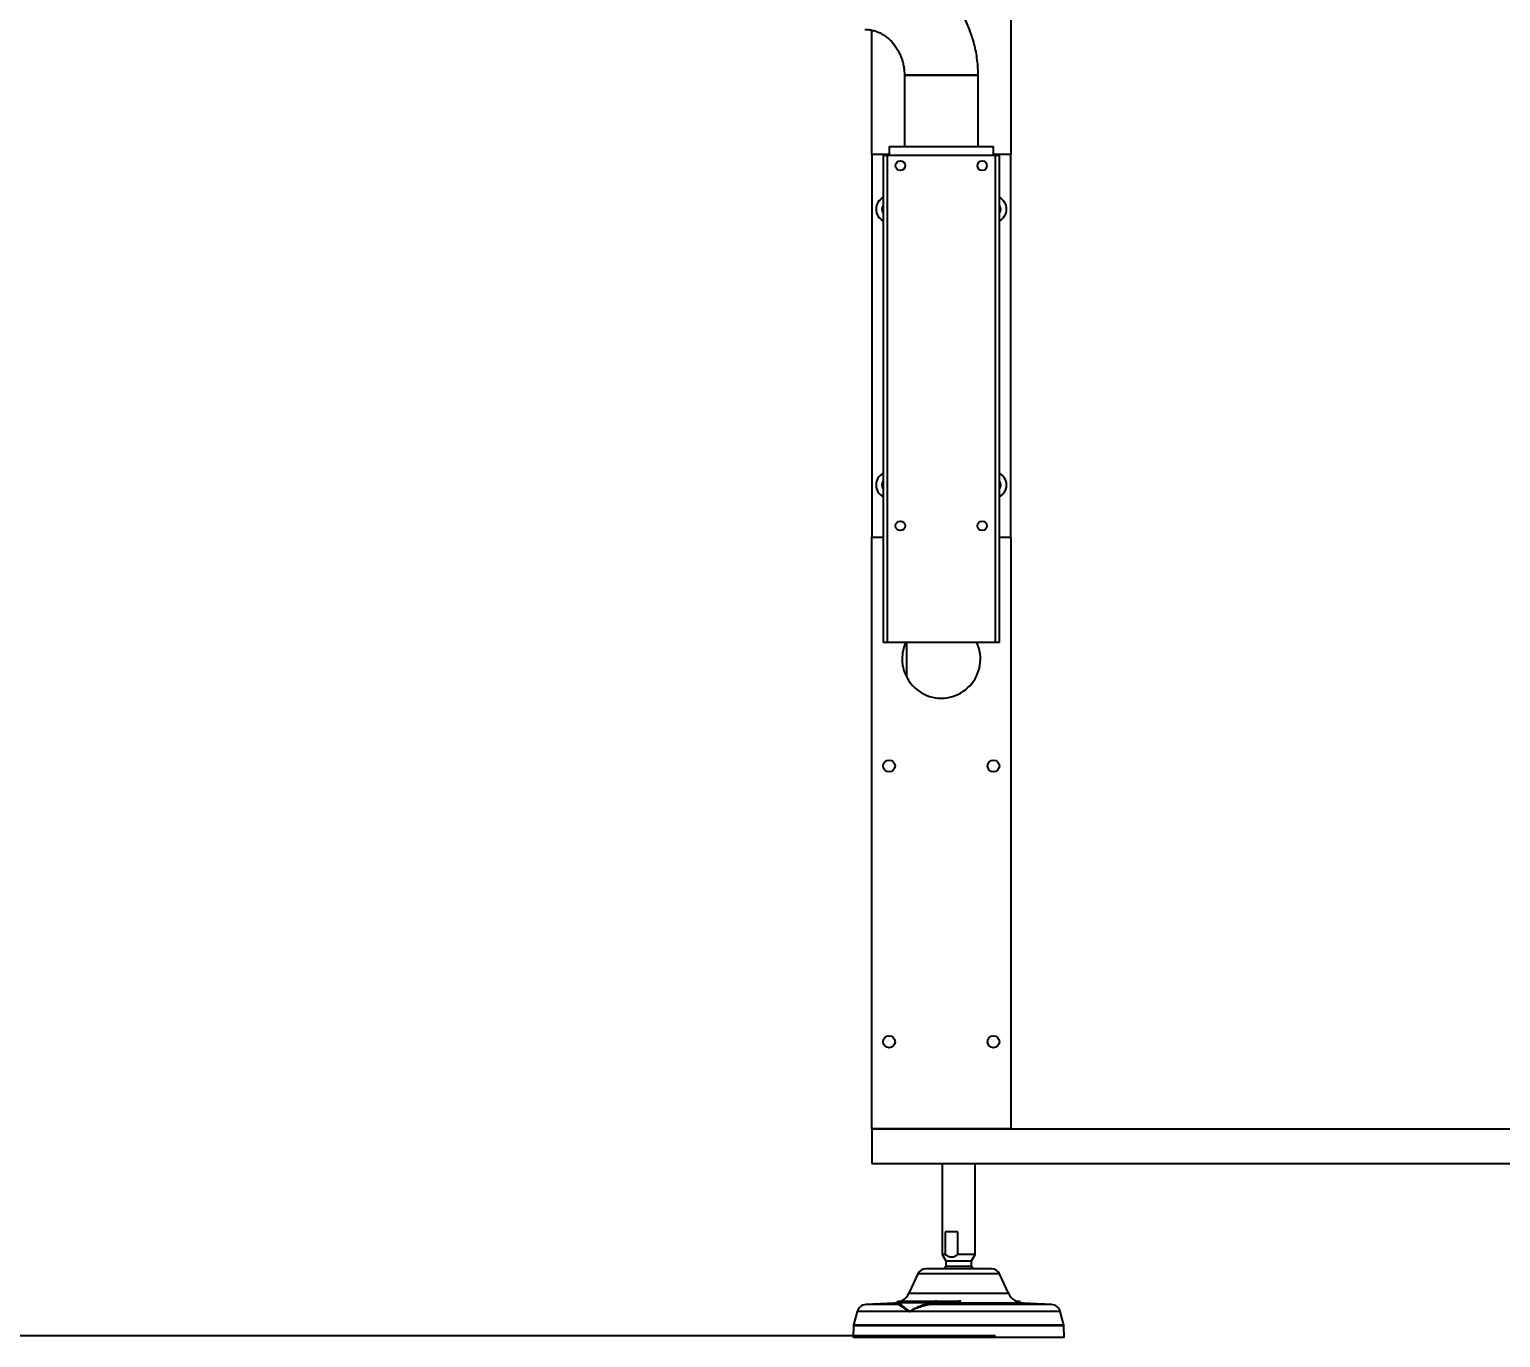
# Model space of a CAD drawing. Header units: millimetres. Extents: x 10 to 584, y 10 to 410.
# Drawn here: x 144.6 to 200.9, y 225.8 to 275.9 of the extents above; entities that cross this region are included whole.
import ezdxf

# ---------------------------------------------------------------- set-up
doc = ezdxf.new("R2010")
doc.units = ezdxf.units.MM
doc.layers.add('2', color=1, linetype='Continuous')
doc.styles.add('SLDTEXTSTYLE0', font='TXT', dxfattribs={"width": 0.7})
doc.dimstyles.new('SLDDIMSTYLE0', dxfattribs={"dimtxt": 3.5, "dimasz": 3.5, "dimexe": 0, "dimexo": 0.0625, "dimgap": 0.875, "dimtad": 1, "dimlfac": 15, "dimrnd": 1e-09, "dimzin": 12, "dimdsep": 46, "dimtxsty": 'SLDTEXTSTYLE0', "dimsah": 1, "dimcen": 0.09, "dimadec": 0, "dimazin": 3, "dimtfac": 1, "dimtofl": 0, "dimtmove": 0, "dimatfit": 3, "dimfxl": 0, "dimfrac": 2, "dimtolj": 1, "dimtzin": 12, "dimarcsym": 0})

# ---------------------------------------------------------------- blocks, each defined once
blk = doc.blocks.new('_D')
at = {"layer": '2', "color": 1}
for p, q in [((167.502, 346.778), (43.502, 346.778)), ((44.502, 346.778), (44.502, 225.845)), ((181.576, 225.845), (43.502, 225.845))]:
    blk.add_line(p, q, dxfattribs=at)
for points in [[(44.502, 346.778), (43.963, 343.278), (45.04, 343.278)], [(44.502, 225.845), (45.04, 229.345), (43.963, 229.345)]]:
    blk.add_solid(points, dxfattribs=at)
at = {"layer": '2', "color": 1, "insert": (39.99, 278.663), "char_height": 3.5, "attachment_point": 1, "rotation": 90, "style": 'SLDTEXTSTYLE0'}
blk.add_mtext('1814', dxfattribs=at)

msp = doc.modelspace()

# ---------------------------------------------------------------- linework, layer by layer
at = {"color": 7, "linetype": 'Continuous', "lineweight": 25}
for p, q in [((182.16849, 276.44498), (182.16849, 271.11165)), ((176.83516, 271.11165), (176.83516, 275.8692)), ((178.08849, 274.14498), (178.08849, 271.41165)), ((180.91516, 274.14498), (178.08849, 274.14498)), ((178.08849, 274.14498), (180.91516, 274.14498)), ((180.91516, 271.41165), (180.91516, 274.14498)), ((177.50183, 271.41165), (177.50183, 271.07832)), ((177.50183, 271.41165), (181.02167, 271.41165)), ((181.02167, 271.41165), (181.50183, 271.41165)), ((181.50183, 271.07832), (181.50183, 271.41165)), ((176.83516, 271.11165), (176.83516, 256.44498)), ((177.50183, 271.11165), (176.83516, 271.11165)), ((177.26849, 271.07832), (177.26849, 252.41165)), ((177.26849, 271.07832), (177.42849, 271.07832)), ((177.42849, 271.07832), (177.42849, 252.41165)), ((177.42849, 271.07832), (181.57516, 271.07832)), ((182.16849, 271.11165), (181.50183, 271.11165)), ((181.57516, 252.41165), (181.57516, 271.07832)), ((181.57516, 271.07832), (181.73516, 271.07832)), ((181.73516, 252.41165), (181.73516, 271.07832)), ((182.16849, 256.44498), (182.16849, 271.11165)), ((176.83516, 256.44498), (177.26849, 256.44498)), ((176.83516, 233.77832), (176.83516, 256.44498)), ((181.73516, 256.44498), (182.16849, 256.44498)), ((182.16849, 256.44498), (182.16849, 233.77832)), ((177.42849, 252.41165), (177.26849, 252.41165)), ((181.57516, 252.41165), (177.42849, 252.41165)), ((178.16849, 252.41165), (178.16849, 251.09113)), ((181.73516, 252.41165), (181.57516, 252.41165)), ((182.16849, 233.77832), (176.83516, 233.77832)), ((176.83516, 233.77832), (176.83516, 232.44498)), ((176.83516, 233.77832), (263.50183, 233.77832)), ((176.83516, 232.44498), (263.50183, 232.44498)), ((179.53827, 232.44498), (179.53827, 228.96348)), ((180.79871, 228.96348), (180.79871, 232.44498)), ((180.13519, 229.82661), (179.65265, 229.82661)), ((179.65265, 229.82661), (179.65265, 228.96348)), ((180.13519, 228.96348), (180.13519, 229.82661)), ((179.53966, 228.96108), (179.67849, 228.72061)), ((179.54023, 228.96008), (179.67849, 228.72061)), ((180.65849, 228.72061), (180.79733, 228.96108)), ((180.65849, 228.72061), (180.79675, 228.96008)), ((179.67849, 228.72061), (179.67849, 228.51745)), ((179.67849, 228.72061), (179.67849, 228.51745)), ((179.67849, 228.72061), (180.65849, 228.72061)), ((180.6764, 228.49051), (180.6549, 228.51929)), ((180.65849, 228.51745), (180.65849, 228.72061)), ((180.65849, 228.51745), (180.65849, 228.72061)), ((178.60665, 228.21919), (178.26402, 227.48442)), ((182.07297, 227.48442), (181.73034, 228.21919)), ((176.27846, 226.77248), (176.14105, 226.25965)), ((177.6947, 227.10041), (176.61344, 227.04374)), ((177.87758, 227.05569), (177.89768, 227.05913)), ((177.91587, 227.11224), (177.91171, 227.09671)), ((179.35344, 227.16165), (179.24345, 227.16165)), ((179.28978, 227.11224), (179.29117, 227.10501)), ((179.39978, 227.11224), (179.28978, 227.11224)), ((179.29117, 227.10501), (179.39978, 227.11224)), ((180.0458, 227.10041), (179.33838, 227.05569)), ((179.96605, 227.16165), (179.35344, 227.16165)), ((179.39978, 227.11224), (180.00584, 227.13098)), ((180.00584, 227.13098), (180.16625, 227.14671)), ((180.2465, 227.16856), (180.14437, 227.16165)), ((182.4424, 227.16165), (182.39728, 227.16165)), ((182.46151, 227.16165), (182.4424, 227.16165)), ((183.72354, 227.04374), (182.64228, 227.10041)), ((184.19594, 226.25965), (184.05852, 226.77248)), ((176.13659, 226.2298), (176.12082, 225.77832)), ((184.21616, 225.77832), (184.2004, 226.2298)), ((183.70927, 225.77832), (176.12082, 225.77832)), ((184.21616, 225.77832), (183.70927, 225.77832))]:
    msp.add_line(p, q, dxfattribs=at)
at = {"color": 59, "linetype": 'Continuous', "lineweight": 25}
for p, q in [((181.53475, 228.21919), (178.60665, 228.21919)), ((181.73034, 228.21919), (181.53475, 228.21919)), ((178.26402, 227.48442), (181.83447, 227.48442)), ((181.83447, 227.48442), (182.07297, 227.48442)), ((183.57137, 226.77248), (176.27846, 226.77248)), ((177.85185, 227.04374), (176.61344, 227.04374)), ((177.9127, 227.10041), (177.6947, 227.10041)), ((177.91426, 227.09603), (177.91373, 227.09307)), ((179.28978, 227.11224), (177.91587, 227.11224)), ((183.72354, 227.04374), (179.11137, 227.04374)), ((179.32996, 227.16856), (179.26212, 227.16856)), ((182.64228, 227.10041), (180.0458, 227.10041)), ((180.08391, 227.13864), (180.14733, 227.16856)), ((180.2465, 227.16856), (180.1572, 227.16856)), ((184.05852, 226.77248), (183.57137, 226.77248)), ((183.69547, 226.2298), (176.13659, 226.2298)), ((183.69157, 226.25965), (176.14105, 226.25965)), ((184.19594, 226.25965), (183.69157, 226.25965)), ((184.2004, 226.2298), (183.69547, 226.2298))]:
    msp.add_line(p, q, dxfattribs=at)
at = {"color": 59, "linetype": 'Continuous', "lineweight": 25, "flags": 128}
msp.add_lwpolyline([(177.89727, 227.05943), (177.88785, 227.05682), (177.87758, 227.05569)], dxfattribs=at)
at = {"color": 7, "linetype": 'Continuous', "lineweight": 25}
for centre, radius in [((177.93516, 270.67832), 0.18333), ((181.06849, 270.67832), 0.18333), ((177.93516, 256.87832), 0.18333), ((181.06849, 256.87832), 0.18333), ((177.50183, 247.67832), 0.22667), ((181.50183, 247.67832), 0.22667), ((177.50183, 237.11165), 0.22667), ((181.50183, 237.11165), 0.22667)]:
    msp.add_circle(centre, radius, dxfattribs=at)
for centre, radius, start, end in [((177.50183, 269.01165), 0.5, 117.818139, 242.181861), ((177.50183, 269.01165), 0.28, 146.44269, 213.55731), ((181.50183, 269.01165), 0.5, 297.818139, 62.181861), ((181.50183, 269.01165), 0.28, 326.44269, 33.55731), ((177.50183, 258.44498), 0.5, 117.818139, 242.181861), ((181.50183, 258.44498), 0.5, 297.818139, 62.181861), ((177.50183, 258.44498), 0.28, 146.44269, 213.55731), ((181.50183, 258.44498), 0.28, 326.44269, 33.55731), ((179.50183, 251.77832), 1.5, 155.025035, 180), ((179.50183, 251.77832), 1.5, 180, 24.974965), ((178.90875, 228.07832), 0.33333, 90, 155), ((181.42824, 228.07832), 0.33333, 25, 90), ((177.65981, 227.76616), 0.66667, 272.999998, 335), ((182.67717, 227.76616), 0.66667, 205, 267.000002), ((176.63263, 226.67758), 0.36667, 93.000007, 165.000007), ((177.86416, 227.09498), 0.06667, 90, 162.985513), ((177.84929, 227.11043), 0.06674, 272.19635, 344.914764), ((177.98027, 227.09498), 0.06667, 90, 165), ((179.13366, 227.09147), 0.05268, 178.267189, 244.960108), ((179.23605, 227.10829), 0.05387, 4.207807, 82.111542), ((179.34767, 227.11184), 0.05691, 186.888949, 260.601159), ((179.34605, 227.10829), 0.05387, 4.207807, 82.111542), ((179.96214, 227.11543), 0.04638, 19.590599, 85.167281), ((180.05189, 227.14977), 0.04973, 202.191959, 262.97129), ((180.14165, 227.13418), 0.02761, 27.010362, 84.347161), ((182.47283, 227.09498), 0.06667, 17.013546, 90), ((183.70435, 226.67758), 0.36667, 14.999993, 86.999993), ((176.26984, 226.22514), 0.13333, 165.000027, 177.999984), ((184.06715, 226.22514), 0.13333, 2.000016, 14.999973)]:
    msp.add_arc(centre, radius, start, end, dxfattribs=at)
at = {"color": 59, "linetype": 'Continuous', "lineweight": 25}
for centre, radius, start, end in [((182.39704, 227.09905), 0.0626, 43.589669, 89.779864), ((182.44184, 227.098), 0.06365, 23.535058, 89.497351)]:
    msp.add_arc(centre, radius, start, end, dxfattribs=at)
at = {"color": 7, "linetype": 'Continuous', "lineweight": 25}
for points, knots in [([(180.91516, 274.14498), (180.9144, 274.20895), (180.91241, 274.37716), (180.89201, 274.64908), (180.84957, 274.95893), (180.78686, 275.2651), (180.70453, 275.56612), (180.60285, 275.86057), (180.48231, 276.14706), (180.34347, 276.42422), (180.18697, 276.69072), (180.01355, 276.94531), (179.82404, 277.18676), (179.61936, 277.41393), (179.40049, 277.62575), (179.16849, 277.82123), (178.92447, 277.99945), (178.66963, 278.15961), (178.40517, 278.30099), (178.13237, 278.42296), (177.85253, 278.525), (177.56695, 278.60667), (177.27698, 278.66772), (176.98395, 278.70761), (176.74789, 278.72342), (176.61001, 278.72464), (176.57049, 278.72498)], [0, 0, 0, 0, 0.02689397, 0.07072668, 0.11457137, 0.15841582, 0.20225305, 0.24607579, 0.28987644, 0.33364721, 0.37738012, 0.42106723, 0.46470084, 0.50827372, 0.55177942, 0.59521256, 0.63856915, 0.68184682, 0.72504508, 0.76816542, 0.81121142, 0.85418871, 0.89710486, 0.93996916, 0.98279243, 1, 1, 1, 1]), ([(176.57049, 275.89832), (176.59057, 275.89803), (176.66576, 275.89696), (176.79567, 275.88214), (176.9581, 275.84328), (177.11583, 275.78389), (177.26661, 275.70529), (177.4086, 275.6087), (177.54029, 275.49553), (177.66039, 275.36721), (177.7677, 275.22523), (177.86116, 275.07118), (177.93978, 274.90675), (178.00268, 274.73379), (178.04921, 274.55425), (178.07811, 274.37349), (178.0878, 274.23626), (178.08837, 274.1612), (178.08849, 274.14498)], [0, 0, 0, 0, 0.02725137, 0.10207151, 0.17652647, 0.24996747, 0.32202934, 0.39261118, 0.46179712, 0.52976512, 0.59672187, 0.66286702, 0.72837745, 0.79340301, 0.85806803, 0.9224755, 0.98325236, 1, 1, 1, 1]), ([(179.65265, 228.96348), (179.61586, 228.96348), (179.54957, 228.96348), (179.54558, 228.96348), (179.54381, 228.96348)], [0, 0, 0, 0, 0.55492399, 1, 1, 1, 1]), ([(180.13519, 228.96348), (180.105, 228.9394), (180.04496, 228.8915), (179.93934, 228.8495), (179.82135, 228.85479), (179.72563, 228.90374), (179.67192, 228.94771), (179.65265, 228.96348)], [0, 0, 0, 0, 0.20900514, 0.41563502, 0.62389957, 0.86504157, 1, 1, 1, 1]), ([(180.79317, 228.96348), (180.7949, 228.96348), (180.80564, 228.96348), (180.75552, 228.96348), (180.64388, 228.96348), (180.47257, 228.96348), (180.29393, 228.96348), (180.17917, 228.96348), (180.13519, 228.96348)], [0, 0, 0, 0, 0.0399385, 0.24768131, 0.45542411, 0.66316691, 0.87090972, 1, 1, 1, 1]), ([(181.27048, 228.41165), (181.22967, 228.41165), (181.14562, 228.41165), (180.97055, 228.41165), (180.75948, 228.41165), (180.51857, 228.41165), (180.30489, 228.41165), (180.13336, 228.41165), (179.96749, 228.41165), (179.77076, 228.41165), (179.55469, 228.41165), (179.35945, 228.41165), (179.18684, 228.41165), (179.04577, 228.41165), (178.94977, 228.41165), (178.91102, 228.41165), (178.91023, 228.41165), (178.91002, 228.41165)], [0, 0, 0, 0, 0.0694301, 0.14301904, 0.21966735, 0.29794226, 0.37621717, 0.41458524, 0.45296389, 0.52655283, 0.59598293, 0.66541303, 0.73900197, 0.81565028, 0.89392519, 0.97220009, 1, 1, 1, 1]), ([(179.68155, 228.51835), (179.6748, 228.50994), (179.64895, 228.47771), (179.63215, 228.43972), (179.61974, 228.41165)], [0, 0, 0, 0, 0.26118822, 1, 1, 1, 1]), ([(179.67938, 228.51693), (179.67638, 228.51361), (179.6715, 228.50819), (179.66818, 228.50172), (179.66689, 228.49921)], [0, 0, 0, 0, 0.61297848, 1, 1, 1, 1]), ([(179.68273, 228.51745), (179.6846, 228.51745), (179.68877, 228.51745), (179.76063, 228.51745), (179.8773, 228.51745), (180.02835, 228.51745), (180.19501, 228.51745), (180.35787, 228.51745), (180.50282, 228.51745), (180.56569, 228.51745), (180.59713, 228.51745)], [0, 0, 0, 0, 0.10389879, 0.23191325, 0.35992771, 0.48794217, 0.61595662, 0.74397108, 0.87198554, 1, 1, 1, 1]), ([(180.59713, 228.51745), (180.6124, 228.51745), (180.64901, 228.51745), (180.65307, 228.51745), (180.65544, 228.51745)], [0, 0, 0, 0, 0.41724824, 1, 1, 1, 1]), ([(180.71818, 228.41165), (180.70559, 228.43907), (180.68833, 228.47667), (180.66288, 228.50907), (180.65598, 228.51785)], [0, 0, 0, 0, 0.72909491, 1, 1, 1, 1]), ([(181.42697, 228.41165), (181.42734, 228.41165), (181.4291, 228.41165), (181.41539, 228.41165), (181.37386, 228.41165), (181.30426, 228.41165), (181.27048, 228.41165)], [0, 0, 0, 0, 0.05505231, 0.25497671, 0.63832058, 1, 1, 1, 1]), ([(177.85185, 227.04374), (177.85022, 227.04558), (177.84697, 227.04924), (177.86738, 227.05354), (177.87758, 227.05569)], [0, 0, 0, 0, 0.50000001, 1, 1, 1, 1]), ([(179.11137, 227.04374), (179.07659, 227.04114), (179.00703, 227.03594), (178.90154, 227.01414), (178.79435, 226.98523), (178.68964, 226.95053), (178.58316, 226.91018), (178.50662, 226.87791), (178.45511, 226.85498), (178.43052, 226.84381), (178.40535, 226.83215), (178.3643, 226.81276), (178.32603, 226.79394), (178.29504, 226.77853), (178.28694, 226.77471), (178.28472, 226.77375), (178.28404, 226.77352), (178.28378, 226.77344), (178.28362, 226.77346), (178.28299, 226.77364), (178.28102, 226.77465), (178.27383, 226.77846), (178.22903, 226.80476), (178.15733, 226.8488), (178.07186, 226.90353), (178.00391, 226.94857), (177.94986, 226.98517), (177.91121, 227.01119), (177.8843, 227.02835), (177.86502, 227.03946), (177.85625, 227.04231), (177.85185, 227.04374)], [0, 0, 0, 0, 0.06246637, 0.12494597, 0.18453138, 0.24994459, 0.30926912, 0.37499156, 0.38988498, 0.40527028, 0.42114809, 0.4375188, 0.48361927, 0.49553173, 0.49869682, 0.49958261, 0.49985229, 0.50000839, 0.5000694, 0.50015822, 0.5012955, 0.50444288, 0.51634052, 0.60497551, 0.68016526, 0.74999564, 0.81540588, 0.87499434, 0.91724665, 0.95851484, 1, 1, 1, 1]), ([(177.95895, 227.16165), (177.94274, 227.16165), (177.88267, 227.16165), (177.85382, 227.16165), (177.86624, 227.16165), (177.86724, 227.16165)], [0, 0, 0, 0, 0.25378968, 0.94033578, 1, 1, 1, 1]), ([(177.91149, 227.0959), (177.91052, 227.09293), (177.90515, 227.07652), (177.89017, 227.06195), (177.89175, 227.06097), (177.89272, 227.06037)], [0, 0, 0, 0, 0.07810485, 0.43154627, 1, 1, 1, 1]), ([(177.91373, 227.09307), (177.9226, 227.08498), (177.94193, 227.06736), (178.00573, 227.00335), (178.06481, 226.95004), (178.10265, 226.91696), (178.15309, 226.87449), (178.20409, 226.83332), (178.24693, 226.80036), (178.26673, 226.7851), (178.27653, 226.77808), (178.28089, 226.77456), (178.283, 226.77372), (178.28401, 226.7736), (178.28687, 226.77442), (178.31166, 226.79139), (178.36027, 226.81903), (178.4314, 226.86072), (178.53619, 226.91729), (178.65683, 226.97604), (178.78907, 227.02853), (178.92499, 227.07357), (179.02014, 227.08546), (179.08101, 227.09307)], [0, 0, 0, 0, 0.115095589, 0.250687369, 0.290411242, 0.332412403, 0.376782418, 0.444933455, 0.474668738, 0.488385868, 0.495383544, 0.498913404, 0.499415298, 0.499896725, 0.500872526, 0.504805446, 0.551979912, 0.599048701, 0.645921241, 0.754264465, 0.82353246, 0.88709829, 1, 1, 1, 1]), ([(179.24345, 227.16165), (179.18412, 227.16165), (179.06216, 227.16165), (178.82506, 227.16165), (178.57976, 227.16165), (178.35309, 227.16165), (178.16206, 227.16165), (178.03254, 227.16165), (177.97379, 227.16165), (177.98488, 227.16165), (177.98688, 227.16165)], [0, 0, 0, 0, 0.13411033, 0.27573676, 0.41736319, 0.55147352, 0.68558386, 0.82721029, 0.96883671, 1, 1, 1, 1]), ([(179.08101, 227.09307), (179.11937, 227.0949), (179.1961, 227.09856), (179.25948, 227.10286), (179.29117, 227.10501)], [0, 0, 0, 0, 0.49999981, 1, 1, 1, 1]), ([(179.33838, 227.05569), (179.30414, 227.05354), (179.23567, 227.04924), (179.1528, 227.04558), (179.11137, 227.04374)], [0, 0, 0, 0, 0.5, 1, 1, 1, 1]), ([(180.14437, 227.16165), (180.12427, 227.16165), (180.08216, 227.16165), (180.02395, 227.16165), (179.98551, 227.16165), (179.96605, 227.16165)], [0, 0, 0, 0, 0.31099716, 0.65120545, 1, 1, 1, 1]), ([(180.0458, 227.10041), (180.05914, 227.10166), (180.09519, 227.10503), (180.16469, 227.12149), (180.2154, 227.15066), (180.2465, 227.16856)], [0, 0, 0, 0, 0.18504782, 0.50025291, 1, 1, 1, 1]), ([(180.16625, 227.14671), (180.16625, 227.14671), (180.16625, 227.14671), (180.16625, 227.14672), (180.16627, 227.14672), (180.16632, 227.14673), (180.16654, 227.14676), (180.16738, 227.14689), (180.17074, 227.14742), (180.18407, 227.14974), (180.2102, 227.15556), (180.23329, 227.16383), (180.2465, 227.16856)], [0, 0, 0, 0, 0.00001284, 0.00004097, 0.00014311, 0.00053093, 0.00204067, 0.00799596, 0.03164101, 0.12573745, 0.49956403, 1, 1, 1, 1])]:
    msp.add_open_spline(points, degree=3, knots=knots, dxfattribs=at)

# ---------------------------------------------------------------- dimensions: what is measured, and where the dimension line sits
at = {"layer": '2', "color": 1}
dim = msp.add_linear_dim(base=(44.50183, 225.84498), p1=(168.50183, 346.77832), p2=(182.57616, 225.84498), angle=90, dimstyle='SLDDIMSTYLE0', dxfattribs=at)
dim.commit()
dim.dimension.update_dxf_attribs({"geometry": '_D', "text_midpoint": (44.50183, 284.48628), "dimtype": 160})

doc.saveas('drawing.dxf')
